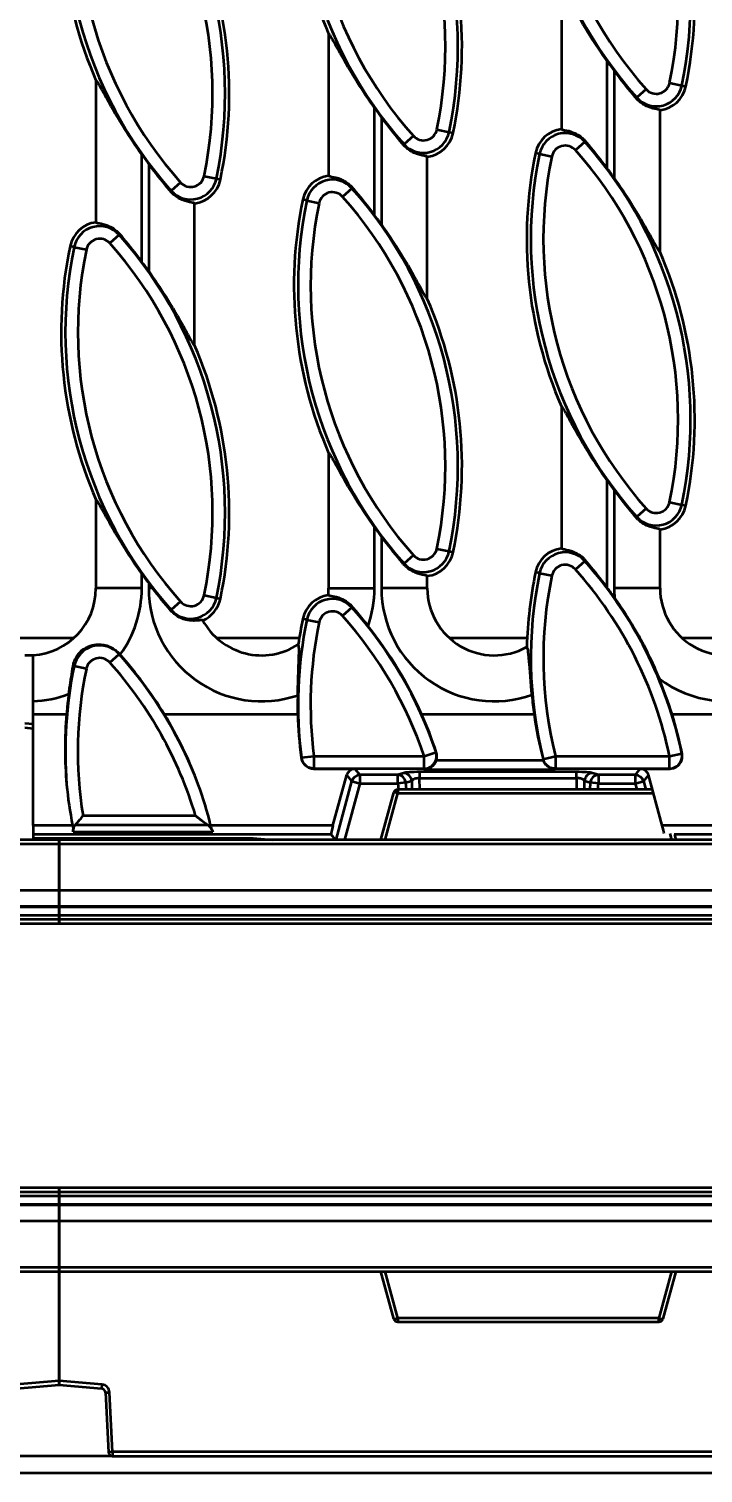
# Model space of a CAD drawing. Header units: millimetres. Extents: x 0 to 2219, y -32 to 1188.
# Drawn here: x 1094.1 to 1174.5, y 318.9 to 491.2 of the extents above; entities that cross this region are included whole.
import ezdxf

# ---------------------------------------------------------------- set-up
doc = ezdxf.new("R2010")
doc.units = ezdxf.units.MM
doc.header["$LTSCALE"] = 2
doc.layers.add('Sichtbar (ISO)', color=7, linetype='Continuous', lineweight=50)
doc.layers.add('Sichtbar schmal (ISO)', color=7, linetype='Continuous', lineweight=50)

msp = doc.modelspace()

# ---------------------------------------------------------------- linework, layer by layer
at = {"layer": 'Sichtbar (ISO)'}
for p, q in [((1157.6276, 496.1591), (1157.6276, 479.2282)), ((1129.8498, 490.6035), (1129.8498, 473.6727)), ((1102.072, 485.0479), (1102.072, 468.1171)), ((1169.4054, 464.5609), (1169.4054, 481.4917)), ((1141.6276, 459.0054), (1141.6276, 475.9362)), ((1113.8498, 453.4498), (1113.8498, 470.3806)), ((1157.6276, 446.1591), (1157.6276, 429.2282)), ((1129.8498, 440.6035), (1129.8498, 424.4711)), ((1102.072, 435.0479), (1102.072, 424.4711)), ((1169.4054, 424.4711), (1169.4054, 431.4917)), ((1141.6276, 424.4711), (1141.6276, 425.9362)), ((1094.572, 416.4711), (1093.572, 416.4711)), ((1094.572, 411.0031), (1094.572, 416.4867)), ((1094.572, 409.4711), (1094.572, 411.0031)), ((1094.572, 408.2617), (1093.572, 408.3492)), ((1094.572, 396.1872), (1094.572, 409.4711)), ((1094.572, 409.4711), (1098.5683, 409.4711)), ((1110.2297, 409.4711), (1126.1584, 409.4711)), ((1140.9436, 409.4711), (1154.371, 409.4711)), ((1170.8334, 409.4711), (1183.2229, 409.4711)), ((1128.0739, 402.9514), (1132.9903, 402.9514)), ((1130.3674, 396.1872), (1132.0243, 402.2178)), ((1167.0499, 402.9514), (1170.5549, 402.9514)), ((1169.6727, 396.1872), (1168.0158, 402.2178)), ((1136.07, 394.4711), (1137.624, 400.1041)), ((1168.393, 400.4711), (1138.106, 400.4711)), ((1097.6788, 394.4711), (1058.9418, 394.4711)), ((1094.572, 396.1872), (1094.572, 395.1162)), ((1094.572, 395.1162), (1094.572, 394.6711)), ((1094.572, 394.6711), (1120.8294, 394.6711)), ((1097.6788, 394.4711), (1097.6788, 394.6711)), ((1097.6788, 394.6711), (1097.6788, 394.4711)), ((1097.6788, 394.4711), (1097.6788, 393.9711)), ((1097.6788, 393.9711), (1097.6788, 394.4711)), ((1136.4158, 394.4711), (1097.6788, 394.4711)), ((1120.8294, 394.6711), (1123.1154, 394.4711)), ((1130.6578, 394.4711), (1130.1629, 395.1162)), ((1170.7812, 394.4705), (1136.5765, 394.4705)), ((1175.8289, 394.4711), (1170.9418, 394.4711)), ((1171.1123, 395.1067), (1171.2877, 394.4711)), ((1097.6788, 388.4711), (1097.6788, 393.9711)), ((1097.6788, 393.9711), (1097.6788, 388.4711)), ((597.6788, 388.4711), (1097.6788, 388.4711)), ((1097.6788, 386.4967), (1097.6788, 388.4711)), ((1097.6788, 388.4711), (1097.6788, 386.4967)), ((1097.6788, 388.4711), (1597.6788, 388.4711)), ((597.6788, 386.4711), (1097.6788, 386.4711)), ((1097.6788, 386.4967), (1097.6788, 386.4711)), ((1097.6788, 386.4711), (1097.6788, 386.4967)), ((1097.6788, 385.4711), (1097.6788, 386.4711)), ((1097.6788, 386.4711), (1597.6788, 386.4711)), ((1097.6788, 386.4711), (1097.6788, 385.4711)), ((597.6788, 384.4711), (1097.6788, 384.4711)), ((1097.6788, 384.9711), (1097.6788, 385.4711)), ((1097.6788, 385.4711), (1097.6788, 384.9711)), ((1097.6788, 384.9711), (1097.6788, 384.4711)), ((1097.6788, 384.4711), (1097.6788, 384.9711)), ((1097.6788, 384.4711), (1597.6788, 384.4711)), ((1097.6788, 352.9723), (597.6788, 352.9723)), ((1097.6788, 352.4723), (1097.6788, 352.9723)), ((1597.6788, 352.9723), (1097.6788, 352.9723)), ((1097.6788, 352.9723), (1097.6788, 352.4723)), ((1097.6788, 352.4723), (1097.6788, 351.9723)), ((1097.6788, 351.9723), (1097.6788, 352.4723)), ((1097.6788, 351.9723), (1097.6788, 350.9723)), ((1097.6788, 350.9723), (1097.6788, 351.9723)), ((1097.6788, 350.9723), (597.6788, 350.9723)), ((1097.6788, 350.9467), (1097.6788, 350.9723)), ((1597.6788, 350.9723), (1097.6788, 350.9723)), ((1097.6788, 350.9723), (1097.6788, 350.9467)), ((1097.6788, 350.9467), (1097.6788, 348.9723)), ((1097.6788, 348.9723), (1097.6788, 350.9467)), ((1097.6788, 348.9723), (597.6788, 348.9723)), ((1597.6788, 348.9723), (1097.6788, 348.9723)), ((1097.6788, 348.9723), (1097.6788, 343.4723)), ((1097.6788, 343.4723), (1097.6788, 348.9723)), ((1058.9418, 342.9723), (1097.6788, 342.9723)), ((1097.6788, 342.9723), (1097.6788, 343.4723)), ((1097.6788, 343.4723), (1097.6788, 342.9723)), ((1097.6788, 342.9723), (1136.4158, 342.9723)), ((1097.6788, 342.9723), (1097.6788, 329.9554)), ((1097.6788, 329.9554), (1097.6788, 342.9723)), ((1137.624, 337.3394), (1136.07, 342.9723)), ((1136.5765, 342.9729), (1170.7812, 342.9729)), ((1171.2877, 342.9723), (1169.7337, 337.3394)), ((1170.9418, 342.9723), (1175.8289, 342.9723)), ((1138.106, 336.9723), (1169.2517, 336.9723)), ((1092.6118, 329.0102), (1097.6788, 329.4535)), ((1097.6788, 329.4535), (1097.6788, 329.9554)), ((1097.6788, 329.9554), (1097.6788, 329.4535)), ((1097.6788, 329.4535), (1102.7458, 329.0102)), ((1103.2016, 328.5383), (1103.5732, 321.4462)), ((1104.0726, 320.9723), (1091.2851, 320.9723)), ((1104.0726, 320.9723), (1192.7259, 320.9723))]:
    msp.add_line(p, q, dxfattribs=at)
for centre, radius, start, end in [((1175.9212, 510.5713), 50.2124, 168.215004, 203.432382), ((1148.1434, 505.0157), 50.2124, 168.215004, 203.432382), ((1123.334, 494.5931), 50.2124, 348.215004, 23.432382), ((1095.5562, 489.0376), 50.2124, 348.215004, 23.432382), ((1067.7784, 483.482), 50.2124, 348.215004, 23.432382), ((1203.699, 516.1269), 49.775, 215.357831, 216.964052), ((1168.9517, 485.0755), 3.6124, 277.214909, 348.215004), ((1175.9212, 510.5713), 49.775, 215.357831, 216.964052), ((1158.0813, 475.6444), 3.6124, 97.214909, 168.215004), ((1141.1739, 479.52), 3.6124, 277.214909, 348.215004), ((1148.1434, 505.0157), 49.775, 215.357831, 216.964052), ((1203.699, 466.1269), 50.2124, 168.215004, 203.432382), ((1123.334, 444.5931), 49.775, 35.357831, 36.964052), ((1113.3961, 473.9644), 3.6124, 277.214909, 348.215004), ((1130.3035, 470.0889), 3.6124, 97.214909, 168.215004), ((1175.9212, 460.5713), 50.2124, 168.215004, 203.432382), ((1095.5562, 439.0376), 49.775, 35.357831, 36.964052), ((1102.5257, 464.5333), 3.6124, 97.214909, 168.215004), ((1148.1434, 455.0157), 50.2124, 168.215004, 203.432382), ((1067.7784, 433.482), 49.775, 35.357831, 36.964052), ((1123.334, 444.5931), 50.2124, 348.215004, 23.432382), ((1095.5562, 439.0376), 50.2124, 348.215004, 23.432382), ((1067.7784, 433.482), 50.2124, 348.215004, 23.432382), ((1203.699, 466.1269), 49.775, 215.357831, 216.964052), ((1168.9517, 435.0755), 3.6124, 277.214909, 348.215004), ((1175.9212, 460.5713), 49.775, 215.357831, 216.964052), ((1158.0813, 425.6444), 3.6124, 97.214909, 168.215004), ((1141.1739, 429.52), 3.6124, 277.214909, 348.215004), ((1148.1434, 455.0157), 49.775, 215.357831, 216.964052), ((1203.699, 416.1269), 50.2124, 168.215004, 178.463386), ((1094.072, 424.4711), 8, 273.583322, 0), ((1121.8498, 424.4711), 8, 354.233737, 0), ((1149.6276, 424.4711), 8, 180, 298.988229), ((1123.334, 394.5931), 49.775, 35.261188, 36.964052), ((1177.4054, 424.4711), 8, 180, 300.236291), ((1113.3961, 423.9644), 3.6124, 293.274739, 348.215004), ((1130.3035, 420.0889), 3.6124, 97.862549, 168.215004), ((1121.8498, 424.4711), 8, 208.563902, 303.182868), ((1175.9212, 410.5713), 50.2124, 168.215004, 171.750855), ((1095.5562, 389.0376), 49.775, 24.237398, 38.421227), ((1067.7784, 383.482), 49.775, 31.475352, 41.637732), ((1123.334, 394.5931), 49.775, 17.391839, 22.585849), ((1148.1434, 405.0157), 49.775, 172.089286, 174.864591), ((1175.9212, 410.5713), 49.775, 178.699072, 181.266545), ((1203.699, 416.1269), 49.775, 185.029542, 187.684437), ((1138.106, 399.9711), 0.5, 90, 164.577232), ((1138.106, 337.4723), 0.5, 195.422768, 270), ((1169.2517, 337.4723), 0.5, 270, 344.577232), ((1102.7023, 328.5121), 0.5, 3, 85), ((1104.0726, 321.4723), 0.5, 183, 270)]:
    msp.add_arc(centre, radius, start, end, dxfattribs=at)
for centre, major_axis, ratio, start_param, end_param in [((1104.8053, 416.5046), (-3.811, 4.2834), 0.02819887, 4.69869177, 4.72100627), ((1148.1434, 405.3425), (0, -49.7479), 0.99997843, 4.62930239, 4.79839893), ((1067.7784, 383.8078), (0, 49.6064), 0.99997843, 5.06778499, 5.25612656), ((1175.9212, 410.8983), (0, -49.7844), 0.99997843, 4.74105993, 4.8463881), ((1095.5562, 389.3636), (0, 49.6429), 0.99997843, 5.03090334, 5.12941456), ((1203.699, 416.4541), (0, -49.8208), 0.99997843, 4.85301352, 4.9634654), ((1123.334, 394.9194), (0, 49.6794), 0.99997843, 4.91135231, 5.00966029), ((1132.9911, 401.9541), (0.9989, -0.0823), 0.99497965, 1.653378, 2.95654163), ((1167.049, 401.9541), (-0.9989, -0.0823), 0.99497965, 3.32664367, 4.62980731), ((1123.7274, 403.495), (-2.2931, 32.4495), 0.77651299, 1.59069884, 1.74278337), ((1090.6006, 394.1472), (-14.1582, 29.2163), 0.7554782, 4.42705617, 4.58579077), ((1130.4377, 396.1124), (-0.2699, -0.9997), 0.08446394, 4.66026408, 6.21872141), ((1169.6024, 396.1124), (-0.2699, 0.9997), 0.08446394, 3.59573279, 4.76451388)]:
    msp.add_ellipse(centre, major_axis=major_axis, ratio=ratio, start_param=start_param, end_param=end_param, dxfattribs=at)
for points, knots in [([(1163.1048, 487.323), (1162.4219, 488.287), (1161.7253, 489.3243), (1160.3018, 491.5832), (1159.5935, 492.8041), (1158.6325, 494.5218), (1158.2261, 495.2718), (1157.8821, 495.8475), (1157.8049, 495.9699), (1157.6898, 496.1241), (1157.6497, 496.1608), (1157.6276, 496.1591)], [-1.17413138, -1.17413138, -1.17413138, -1.17413138, -0.82821986, -0.82821986, -0.41657877, -0.41657877, -0.15549961, -0.15549961, -0.07774981, -0.07774981, -0.0059838, -0.0059838, -0.0059838, -0.0059838]), ([(1135.327, 481.7675), (1134.6441, 482.7314), (1133.9475, 483.7688), (1132.524, 486.0276), (1131.8157, 487.2485), (1130.8547, 488.9663), (1130.4483, 489.7162), (1130.1043, 490.292), (1130.0271, 490.4144), (1129.912, 490.5686), (1129.872, 490.6053), (1129.8498, 490.6035)], [-1.17413138, -1.17413138, -1.17413138, -1.17413138, -0.82821986, -0.82821986, -0.41657877, -0.41657877, -0.15549961, -0.15549961, -0.07774981, -0.07774981, -0.0059838, -0.0059838, -0.0059838, -0.0059838]), ([(1166.5412, 482.9214), (1166.4967, 482.9743), (1166.4522, 483.0275), (1165.7007, 483.9255), (1164.9656, 484.8386), (1164.1823, 485.8603), (1164.0556, 486.0273), (1163.9281, 486.1965)], [0.709582647, 0.709582647, 0.709582647, 0.709582647, 0.73010989, 0.73010989, 1.054656499, 1.054656499, 1.116700016, 1.116700016, 1.116700016, 1.116700016]), ([(1107.5493, 476.2119), (1106.8663, 477.1759), (1106.1697, 478.2132), (1104.7462, 480.472), (1104.0379, 481.693), (1103.0769, 483.4107), (1102.6705, 484.1607), (1102.3265, 484.7364), (1102.2493, 484.8588), (1102.1342, 485.013), (1102.0942, 485.0497), (1102.072, 485.0479)], [-1.17413138, -1.17413138, -1.17413138, -1.17413138, -0.82821986, -0.82821986, -0.41657877, -0.41657877, -0.15549961, -0.15549961, -0.07774981, -0.07774981, -0.0059838, -0.0059838, -0.0059838, -0.0059838]), ([(1169.4054, 481.4917), (1169.355, 481.5304), (1169.2261, 481.5618), (1168.7504, 481.6544), (1168.3528, 481.7301), (1167.745, 481.989), (1167.5538, 482.0846), (1167.1701, 482.3279), (1166.9781, 482.4764), (1166.7189, 482.7223), (1166.6284, 482.8185), (1166.5412, 482.9214)], [0.043364886, 0.043364886, 0.043364886, 0.043364886, 0.19996601, 0.19996601, 0.399932019, 0.399932019, 0.475600656, 0.475600656, 0.551269293, 0.551269293, 0.592993875, 0.592993875, 0.592993875, 0.592993875]), ([(1138.7634, 477.3659), (1138.719, 477.4188), (1138.6744, 477.4719), (1137.923, 478.3699), (1137.1879, 479.283), (1136.4045, 480.3048), (1136.2778, 480.4717), (1136.1504, 480.6409)], [0.709582647, 0.709582647, 0.709582647, 0.709582647, 0.73010989, 0.73010989, 1.054656499, 1.054656499, 1.116700016, 1.116700016, 1.116700016, 1.116700016]), ([(1157.6276, 479.2282), (1157.678, 479.1896), (1157.8069, 479.1581), (1158.2825, 479.0655), (1158.6802, 478.9899), (1159.2879, 478.7309), (1159.4791, 478.6354), (1159.8629, 478.3921), (1160.0548, 478.2436), (1160.314, 477.9977), (1160.4045, 477.9015), (1160.4918, 477.7985)], [0.043364886, 0.043364886, 0.043364886, 0.043364886, 0.19996601, 0.19996601, 0.399932019, 0.399932019, 0.475600656, 0.475600656, 0.551269293, 0.551269293, 0.592993875, 0.592993875, 0.592993875, 0.592993875]), ([(1141.6276, 475.9362), (1141.5772, 475.9748), (1141.4483, 476.0063), (1140.9726, 476.0989), (1140.575, 476.1745), (1139.9672, 476.4335), (1139.776, 476.529), (1139.3923, 476.7723), (1139.2004, 476.9208), (1138.9411, 477.1668), (1138.8506, 477.2629), (1138.7634, 477.3659)], [0.043364886, 0.043364886, 0.043364886, 0.043364886, 0.19996601, 0.19996601, 0.399932019, 0.399932019, 0.475600656, 0.475600656, 0.551269293, 0.551269293, 0.592993875, 0.592993875, 0.592993875, 0.592993875]), ([(1160.4918, 477.7985), (1160.5362, 477.7456), (1160.5808, 477.6925), (1161.3322, 476.7945), (1162.0673, 475.8814), (1162.8506, 474.8596), (1162.9774, 474.6927), (1163.1048, 474.5235)], [0.709582647, 0.709582647, 0.709582647, 0.709582647, 0.73010989, 0.73010989, 1.054656499, 1.054656499, 1.116700016, 1.116700016, 1.116700016, 1.116700016]), ([(1110.9856, 471.8103), (1110.9412, 471.8632), (1110.8966, 471.9164), (1110.1452, 472.8144), (1109.4101, 473.7275), (1108.6267, 474.7492), (1108.5, 474.9161), (1108.3726, 475.0854)], [0.709582647, 0.709582647, 0.709582647, 0.709582647, 0.73010989, 0.73010989, 1.054656499, 1.054656499, 1.116700016, 1.116700016, 1.116700016, 1.116700016]), ([(1129.8498, 473.6727), (1129.9002, 473.634), (1130.0291, 473.6026), (1130.5048, 473.51), (1130.9024, 473.4343), (1131.5102, 473.1754), (1131.7013, 473.0798), (1132.0851, 472.8365), (1132.277, 472.688), (1132.5362, 472.4421), (1132.6268, 472.3459), (1132.714, 472.243)], [0.043364886, 0.043364886, 0.043364886, 0.043364886, 0.19996601, 0.19996601, 0.399932019, 0.399932019, 0.475600656, 0.475600656, 0.551269293, 0.551269293, 0.592993875, 0.592993875, 0.592993875, 0.592993875]), ([(1132.714, 472.243), (1132.7584, 472.1901), (1132.803, 472.1369), (1133.5544, 471.2389), (1134.2895, 470.3258), (1135.0729, 469.3041), (1135.1996, 469.1371), (1135.327, 468.9679)], [0.709582647, 0.709582647, 0.709582647, 0.709582647, 0.73010989, 0.73010989, 1.054656499, 1.054656499, 1.116700016, 1.116700016, 1.116700016, 1.116700016]), ([(1163.9281, 473.3969), (1164.611, 472.433), (1165.3077, 471.3957), (1166.7312, 469.1368), (1167.4395, 467.9159), (1168.4005, 466.1981), (1168.8069, 465.4482), (1169.1509, 464.8724), (1169.2281, 464.75), (1169.3432, 464.5958), (1169.3832, 464.5591), (1169.4054, 464.5609)], [-1.17413138, -1.17413138, -1.17413138, -1.17413138, -0.82821986, -0.82821986, -0.41657877, -0.41657877, -0.15549961, -0.15549961, -0.07774981, -0.07774981, -0.0059838, -0.0059838, -0.0059838, -0.0059838]), ([(1113.8498, 470.3806), (1113.7994, 470.4193), (1113.6705, 470.4507), (1113.1949, 470.5433), (1112.7972, 470.619), (1112.1894, 470.8779), (1111.9983, 470.9735), (1111.6145, 471.2168), (1111.4226, 471.3653), (1111.1634, 471.6112), (1111.0729, 471.7074), (1110.9856, 471.8103)], [0.043364886, 0.043364886, 0.043364886, 0.043364886, 0.19996601, 0.19996601, 0.399932019, 0.399932019, 0.475600656, 0.475600656, 0.551269293, 0.551269293, 0.592993875, 0.592993875, 0.592993875, 0.592993875]), ([(1102.072, 468.1171), (1102.1224, 468.0785), (1102.2513, 468.047), (1102.727, 467.9544), (1103.1246, 467.8788), (1103.7324, 467.6198), (1103.9236, 467.5243), (1104.3073, 467.281), (1104.4993, 467.1325), (1104.7585, 466.8865), (1104.849, 466.7904), (1104.9362, 466.6874)], [0.043364886, 0.043364886, 0.043364886, 0.043364886, 0.19996601, 0.19996601, 0.399932019, 0.399932019, 0.475600656, 0.475600656, 0.551269293, 0.551269293, 0.592993875, 0.592993875, 0.592993875, 0.592993875]), ([(1136.1504, 467.8414), (1136.8333, 466.8774), (1137.5299, 465.8401), (1138.9534, 463.5812), (1139.6617, 462.3603), (1140.6227, 460.6426), (1141.0291, 459.8926), (1141.3731, 459.3169), (1141.4503, 459.1945), (1141.5654, 459.0403), (1141.6054, 459.0036), (1141.6276, 459.0054)], [-1.17413138, -1.17413138, -1.17413138, -1.17413138, -0.82821986, -0.82821986, -0.41657877, -0.41657877, -0.15549961, -0.15549961, -0.07774981, -0.07774981, -0.0059838, -0.0059838, -0.0059838, -0.0059838]), ([(1104.9362, 466.6874), (1104.9807, 466.6345), (1105.0252, 466.5814), (1105.7766, 465.6834), (1106.5117, 464.7703), (1107.2951, 463.7485), (1107.4218, 463.5816), (1107.5493, 463.4124)], [0.709582647, 0.709582647, 0.709582647, 0.709582647, 0.73010989, 0.73010989, 1.054656499, 1.054656499, 1.116700016, 1.116700016, 1.116700016, 1.116700016]), ([(1108.3726, 462.2858), (1109.0555, 461.3219), (1109.7521, 460.2845), (1111.1756, 458.0257), (1111.8839, 456.8048), (1112.8449, 455.087), (1113.2513, 454.337), (1113.5953, 453.7613), (1113.6725, 453.6389), (1113.7876, 453.4847), (1113.8277, 453.448), (1113.8498, 453.4498)], [-1.17413138, -1.17413138, -1.17413138, -1.17413138, -0.82821986, -0.82821986, -0.41657877, -0.41657877, -0.15549961, -0.15549961, -0.07774981, -0.07774981, -0.0059838, -0.0059838, -0.0059838, -0.0059838]), ([(1163.1048, 437.323), (1162.4219, 438.287), (1161.7253, 439.3243), (1160.3018, 441.5832), (1159.5935, 442.8041), (1158.6325, 444.5218), (1158.2261, 445.2718), (1157.8821, 445.8475), (1157.8049, 445.9699), (1157.6898, 446.1241), (1157.6497, 446.1608), (1157.6276, 446.1591)], [-1.17413138, -1.17413138, -1.17413138, -1.17413138, -0.82821986, -0.82821986, -0.41657877, -0.41657877, -0.15549961, -0.15549961, -0.07774981, -0.07774981, -0.0059838, -0.0059838, -0.0059838, -0.0059838]), ([(1135.327, 431.7675), (1134.6441, 432.7314), (1133.9475, 433.7688), (1132.524, 436.0276), (1131.8157, 437.2485), (1130.8547, 438.9663), (1130.4483, 439.7162), (1130.1043, 440.292), (1130.0271, 440.4144), (1129.912, 440.5686), (1129.872, 440.6053), (1129.8498, 440.6035)], [-1.17413138, -1.17413138, -1.17413138, -1.17413138, -0.82821986, -0.82821986, -0.41657877, -0.41657877, -0.15549961, -0.15549961, -0.07774981, -0.07774981, -0.0059838, -0.0059838, -0.0059838, -0.0059838]), ([(1166.5412, 432.9214), (1166.4967, 432.9743), (1166.4522, 433.0275), (1165.7007, 433.9255), (1164.9656, 434.8386), (1164.1823, 435.8603), (1164.0556, 436.0273), (1163.9281, 436.1965)], [0.709582647, 0.709582647, 0.709582647, 0.709582647, 0.73010989, 0.73010989, 1.054656499, 1.054656499, 1.116700016, 1.116700016, 1.116700016, 1.116700016]), ([(1107.5493, 426.2119), (1106.8663, 427.1759), (1106.1697, 428.2132), (1104.7462, 430.472), (1104.0379, 431.693), (1103.0769, 433.4107), (1102.6705, 434.1607), (1102.3265, 434.7364), (1102.2493, 434.8588), (1102.1342, 435.013), (1102.0942, 435.0497), (1102.072, 435.0479)], [-1.17413138, -1.17413138, -1.17413138, -1.17413138, -0.82821986, -0.82821986, -0.41657877, -0.41657877, -0.15549961, -0.15549961, -0.07774981, -0.07774981, -0.0059838, -0.0059838, -0.0059838, -0.0059838]), ([(1169.4054, 431.4917), (1169.355, 431.5304), (1169.2261, 431.5618), (1168.7504, 431.6544), (1168.3528, 431.7301), (1167.745, 431.989), (1167.5538, 432.0846), (1167.1701, 432.3279), (1166.9781, 432.4764), (1166.7189, 432.7223), (1166.6284, 432.8185), (1166.5412, 432.9214)], [0.043364886, 0.043364886, 0.043364886, 0.043364886, 0.19996601, 0.19996601, 0.399932019, 0.399932019, 0.475600656, 0.475600656, 0.551269293, 0.551269293, 0.592993875, 0.592993875, 0.592993875, 0.592993875]), ([(1138.7634, 427.3659), (1138.719, 427.4188), (1138.6744, 427.4719), (1137.923, 428.3699), (1137.1879, 429.283), (1136.4045, 430.3048), (1136.2778, 430.4717), (1136.1504, 430.6409)], [0.709582647, 0.709582647, 0.709582647, 0.709582647, 0.73010989, 0.73010989, 1.054656499, 1.054656499, 1.116700016, 1.116700016, 1.116700016, 1.116700016]), ([(1157.6276, 429.2282), (1157.678, 429.1896), (1157.8069, 429.1581), (1158.2825, 429.0655), (1158.6802, 428.9899), (1159.2879, 428.7309), (1159.4791, 428.6354), (1159.8629, 428.3921), (1160.0548, 428.2436), (1160.314, 427.9977), (1160.4045, 427.9015), (1160.4918, 427.7985)], [0.043364886, 0.043364886, 0.043364886, 0.043364886, 0.19996601, 0.19996601, 0.399932019, 0.399932019, 0.475600656, 0.475600656, 0.551269293, 0.551269293, 0.592993875, 0.592993875, 0.592993875, 0.592993875]), ([(1141.6276, 425.9362), (1141.5772, 425.9748), (1141.4483, 426.0063), (1140.9726, 426.0989), (1140.575, 426.1745), (1139.9672, 426.4335), (1139.776, 426.529), (1139.3923, 426.7723), (1139.2004, 426.9208), (1138.9411, 427.1668), (1138.8506, 427.2629), (1138.7634, 427.3659)], [0.043364886, 0.043364886, 0.043364886, 0.043364886, 0.19996601, 0.19996601, 0.399932019, 0.399932019, 0.475600656, 0.475600656, 0.551269293, 0.551269293, 0.592993875, 0.592993875, 0.592993875, 0.592993875]), ([(1160.4918, 427.7985), (1160.5362, 427.7456), (1160.5808, 427.6925), (1161.3322, 426.7945), (1162.0673, 425.8814), (1162.8506, 424.8596), (1162.9774, 424.6927), (1163.1048, 424.5235)], [0.709582647, 0.709582647, 0.709582647, 0.709582647, 0.73010989, 0.73010989, 1.054656499, 1.054656499, 1.116700016, 1.116700016, 1.116700016, 1.116700016]), ([(1108.8402, 424.4711), (1108.8108, 424.5093), (1108.7816, 424.5473), (1108.6267, 424.7492), (1108.5, 424.9161), (1108.3726, 425.0854)], [1.0402994883, 1.0402994883, 1.0402994883, 1.0402994883, 1.0546564987, 1.0546564987, 1.1167000163, 1.1167000163, 1.1167000163, 1.1167000163]), ([(1129.8093, 423.6673), (1129.8714, 423.6107), (1130.0797, 423.5827), (1130.6094, 423.4805), (1130.9261, 423.4087), (1131.5586, 423.1524), (1131.8606, 422.9925), (1132.3519, 422.6139), (1132.538, 422.4382), (1132.7067, 422.2364)], [-3.07038747, -3.07038747, -3.07038747, -3.07038747, -2.901341479, -2.901341479, -2.748096948, -2.748096948, -2.622729619, -2.622729619, -2.539880525, -2.539880525, -2.539880525, -2.539880525]), ([(1132.7067, 422.2364), (1132.8895, 422.0174), (1133.0752, 421.7939), (1133.6892, 421.0483), (1134.1234, 420.5109), (1134.553, 419.9696)], [-1.216094438, -1.216094438, -1.216094438, -1.216094438, -1.125902361, -1.125902361, -0.919967957, -0.919967957, -0.919967957, -0.919967957]), ([(1163.9767, 423.3284), (1164.033, 423.2486), (1164.0886, 423.1697), (1164.6714, 422.3372), (1165.1841, 421.5689), (1166.0152, 420.2382), (1166.3309, 419.7106), (1166.9256, 418.6654), (1167.1897, 418.1802), (1167.7753, 417.0528), (1168.0801, 416.4305), (1168.6896, 415.12), (1168.9965, 414.4189), (1169.2914, 413.71)], [-2.2258906, -2.2258906, -2.2258906, -2.2258906, -2.19404096, -2.19404096, -1.8864786, -1.8864786, -1.68585428, -1.68585428, -1.50724964, -1.50724964, -1.29030804, -1.29030804, -1.04840355, -1.04840355, -1.04840355, -1.04840355]), ([(1114.8235, 420.646), (1114.7511, 420.6687), (1114.5985, 420.6549), (1114.1558, 420.6146), (1113.8567, 420.5895), (1113.2083, 420.6307), (1112.8784, 420.6825), (1112.2141, 420.904), (1111.8982, 421.0571), (1111.3804, 421.4254), (1111.1765, 421.6095), (1110.9957, 421.8193)], [-2.90382517, -2.90382517, -2.90382517, -2.90382517, -2.752381467, -2.752381467, -2.589275476, -2.589275476, -2.452749211, -2.452749211, -2.330195852, -2.330195852, -2.239932197, -2.239932197, -2.239932197, -2.239932197]), ([(1099.3518, 415.1955), (1099.4176, 415.5894), (1099.5527, 415.9564), (1099.8378, 416.443), (1099.9496, 416.5996), (1100.1672, 416.8474), (1100.2618, 416.9417), (1100.4632, 417.1165), (1100.5672, 417.1951), (1100.8273, 417.3664), (1100.9841, 417.4498), (1101.4432, 417.6468), (1101.7642, 417.7279), (1102.4899, 417.795), (1102.9236, 417.7622), (1103.7151, 417.5203), (1104.0503, 417.3564), (1104.5534, 416.9914), (1104.7327, 416.8294), (1104.8932, 416.649)], [-1.360237042, -1.360237042, -1.360237042, -1.360237042, -1.215763575, -1.215763575, -1.143593234, -1.143593234, -1.094718785, -1.094718785, -1.047138776, -1.047138776, -0.980926743, -0.980926743, -0.857172388, -0.857172388, -0.709442108, -0.709442108, -0.593761463, -0.593761463, -0.520618514, -0.520618514, -0.520618514, -0.520618514]), ([(1126.1591, 411.7014), (1126.1673, 412.0576), (1126.1764, 412.4139), (1126.2116, 413.6173), (1126.2427, 414.436), (1126.2931, 415.7807), (1126.3134, 416.3384), (1126.3221, 417.1301), (1126.316, 417.4082), (1126.2778, 417.691), (1126.2564, 417.7557), (1126.2283, 417.7757)], [-2.722822417, -2.722822417, -2.722822417, -2.722822417, -2.614029808, -2.614029808, -2.351259793, -2.351259793, -2.127811428, -2.127811428, -1.951431562, -1.951431562, -1.840039409, -1.840039409, -1.840039409, -1.840039409]), ([(1154.1157, 411.7631), (1154.098, 411.9639), (1154.0806, 412.165), (1153.9975, 413.1441), (1153.9386, 413.9022), (1153.8348, 415.2305), (1153.7894, 415.8068), (1153.7011, 416.6861), (1153.6587, 417.0106), (1153.5773, 417.3635), (1153.542, 417.4486), (1153.5046, 417.4733)], [-2.655256493, -2.655256493, -2.655256493, -2.655256493, -2.594613003, -2.594613003, -2.359292572, -2.359292572, -2.140854077, -2.140854077, -1.949475423, -1.949475423, -1.816570409, -1.816570409, -1.816570409, -1.816570409]), ([(1098.8421, 411.8663), (1098.8728, 412.0869), (1098.9041, 412.3081), (1099.0691, 413.4498), (1099.2116, 414.3537), (1099.3518, 415.1955)], [-3.03452597, -3.03452597, -3.03452597, -3.03452597, -2.969324785, -2.969324785, -2.697749791, -2.697749791, -2.697749791, -2.697749791]), ([(1142.6842, 403.9363), (1142.7402, 404.0917), (1142.7704, 404.2563), (1142.7768, 404.5868), (1142.7529, 404.7524), (1142.7011, 404.9096)], [0.0000893907, 0.0000893907, 0.0000893907, 0.0000893907, 0.0497554862, 0.0497554862, 0.0995095135, 0.0995095135, 0.0995095135, 0.0995095135]), ([(1126.5842, 404.2471), (1126.6063, 404.0835), (1126.6564, 403.9236), (1126.8037, 403.6309), (1126.914, 403.4684), (1127.2239, 403.2014), (1127.3859, 403.1071), (1127.7237, 402.9836), (1127.8985, 402.9514), (1128.0739, 402.9514)], [0, 0, 0, 0, 0.049672451, 0.049672451, 0.098524278, 0.098524278, 0.138531384, 0.138531384, 0.176579626, 0.176579626, 0.176579626, 0.176579626]), ([(1142.6842, 403.9363), (1142.6625, 403.876), (1142.6375, 403.8168), (1142.5709, 403.6801), (1142.5267, 403.605), (1142.3818, 403.3947), (1142.2645, 403.268), (1142.012, 403.0711), (1141.8855, 403.0006), (1141.6372, 402.9045), (1141.5138, 402.8759), (1141.39, 402.8655), (1141.3884, 402.8654), (1141.3867, 402.8653)], [-0.212450449, -0.212450449, -0.212450449, -0.212450449, -0.190953749, -0.190953749, -0.161380971, -0.161380971, -0.102008143, -0.102008143, -0.049541793, -0.049541793, 0, 0, 0.000670427, 0.000670427, 0.000670427, 0.000670427]), ([(1155.4413, 404.0762), (1155.4474, 404.0526), (1155.454, 404.0291), (1155.4685, 403.9824), (1155.4763, 403.9593), (1155.4847, 403.9363)], [0.0000000002, 0.0000000002, 0.0000000002, 0.0000000002, 0.0073447645, 0.0073447645, 0.0146939443, 0.0146939443, 0.0146939443, 0.0146939443]), ([(1156.8296, 402.8653), (1156.8282, 402.8654), (1156.8267, 402.8655), (1156.6984, 402.8758), (1156.5699, 402.9048), (1156.3131, 403.0009), (1156.183, 403.0703), (1155.9299, 403.2567), (1155.8073, 403.378), (1155.6529, 403.5936), (1155.6074, 403.6681), (1155.5362, 403.8081), (1155.5085, 403.8715), (1155.4847, 403.9363)], [-0.207025558, -0.207025558, -0.207025558, -0.207025558, -0.20644181, -0.20644181, -0.156010737, -0.156010737, -0.103531484, -0.103531484, -0.04737492, -0.04737492, -0.020768678, -0.020768678, -0.000017823, -0.000017823, -0.000017823, -0.000017823]), ([(1170.5549, 402.9514), (1170.6818, 402.9514), (1170.8086, 402.9676), (1171.0598, 403.032), (1171.1841, 403.0817), (1171.4587, 403.2367), (1171.6013, 403.3558), (1171.8456, 403.6496), (1171.9367, 403.8215), (1172.0308, 404.1288), (1172.0527, 404.2537), (1172.0647, 404.4996), (1172.0561, 404.6206), (1172.0322, 404.7387)], [0, 0, 0, 0, 0.038069106, 0.038069106, 0.077821847, 0.077821847, 0.132429742, 0.132429742, 0.192264435, 0.192264435, 0.230733385, 0.230733385, 0.267585228, 0.267585228, 0.267585228, 0.267585228]), ([(1099.3701, 395.4052), (1099.3647, 395.5552), (1099.3801, 395.7117), (1099.4614, 395.9824), (1099.5395, 396.1338), (1099.6415, 396.2588)], [0.028092156, 0.028092156, 0.028092156, 0.028092156, 0.086940695, 0.086940695, 0.145514477, 0.145514477, 0.145514477, 0.145514477]), ([(1099.6415, 396.2588), (1099.7017, 396.3309), (1099.7668, 396.4087), (1099.9394, 396.6145), (1100.0515, 396.7476), (1100.2855, 397.0246), (1100.4085, 397.1696), (1100.5329, 397.3158), (1100.5345, 397.3176), (1100.536, 397.3195)], [0.399657718, 0.399657718, 0.399657718, 0.399657718, 0.435350029, 0.435350029, 0.490202578, 0.490202578, 0.547078004, 0.547078004, 0.547797067, 0.547797067, 0.547797067, 0.547797067]), ([(1113.9761, 397.3195), (1113.9785, 397.3176), (1113.981, 397.3158), (1114.2261, 397.1333), (1114.4714, 396.9492), (1114.9196, 396.6103), (1115.1311, 396.4492), (1115.3407, 396.2887), (1115.3603, 396.2737), (1115.3797, 396.2588)], [-0.000916489, -0.000916489, -0.000916489, -0.000916489, 0, 0, 0.090785002, 0.090785002, 0.173500689, 0.173500689, 0.182100723, 0.182100723, 0.182100723, 0.182100723]), ([(1115.3797, 396.2588), (1115.5444, 396.1303), (1115.6999, 395.9703), (1115.8982, 395.6985), (1115.9789, 395.5507), (1116.0385, 395.4052)], [0.94311037, 0.94311037, 0.94311037, 0.94311037, 1.013503447, 1.013503447, 1.072866948, 1.072866948, 1.072866948, 1.072866948]), ([(1099.2941, 396.1872), (1099.295, 396.183), (1099.2958, 396.1788), (1099.2991, 396.1626), (1099.3015, 396.1506), (1099.3048, 396.1332), (1099.3058, 396.1278), (1099.3076, 396.1184), (1099.3083, 396.1144), (1099.3097, 396.1067), (1099.3104, 396.103), (1099.3119, 396.0943), (1099.3128, 396.0892), (1099.3159, 396.0715), (1099.318, 396.0589), (1099.3397, 395.9233), (1099.3509, 395.8026), (1099.3614, 395.621), (1099.3637, 395.5559), (1099.3673, 395.4641), (1099.3686, 395.4338), (1099.3701, 395.4052)], [-0.3714370859, -0.3714370859, -0.3714370859, -0.3714370859, -0.3701333113, -0.3701333113, -0.3664228187, -0.3664228187, -0.3647684791, -0.3647684791, -0.3635407701, -0.3635407701, -0.3624006068, -0.3624006068, -0.3608444359, -0.3608444359, -0.3569723632, -0.3569723632, -0.3191901437, -0.3191901437, -0.2960748, -0.2960748, -0.2837593682, -0.2837593682, -0.2837593682, -0.2837593682]), ([(1116.0385, 395.4052), (1116.0335, 395.4179), (1116.0284, 395.4309), (1115.9916, 395.5227), (1115.9544, 395.6115), (1115.8765, 395.8136), (1115.8359, 395.9292), (1115.7984, 396.0608), (1115.7949, 396.0732), (1115.7901, 396.091), (1115.7886, 396.0965), (1115.7861, 396.1061), (1115.785, 396.1101), (1115.7829, 396.118), (1115.7819, 396.1217), (1115.7796, 396.1306), (1115.7783, 396.1358), (1115.7738, 396.1536), (1115.7707, 396.1663), (1115.767, 396.1817), (1115.7663, 396.1845), (1115.7657, 396.1872)], [-0.4445563599, -0.4445563599, -0.4445563599, -0.4445563599, -0.4389069357, -0.4389069357, -0.405386823, -0.405386823, -0.3677663633, -0.3677663633, -0.3638840033, -0.3638840033, -0.36216449, -0.36216449, -0.3608929967, -0.3608929967, -0.3597154709, -0.3597154709, -0.3581133983, -0.3581133983, -0.3541529225, -0.3541529225, -0.3532968119, -0.3532968119, -0.3532968119, -0.3532968119])]:
    msp.add_open_spline(points, degree=3, knots=knots, dxfattribs=at)
for points in [[(1110.9957, 421.8193), (1110.2813, 422.6488), (1109.5623, 423.5332), (1108.8402, 424.4711)], [(1136.5765, 394.4705), (1136.5238, 394.4705), (1136.4687, 394.4713), (1136.4158, 394.4711)], [(1170.9418, 394.4711), (1170.889, 394.4711), (1170.8339, 394.4705), (1170.7812, 394.4705)], [(1136.4158, 342.9723), (1136.4686, 342.9723), (1136.5238, 342.9729), (1136.5765, 342.9729)], [(1170.7812, 342.9729), (1170.8339, 342.9729), (1170.8889, 342.9722), (1170.9418, 342.9723)]]:
    msp.add_open_spline(points, degree=3, dxfattribs=at)
at = {"layer": 'Sichtbar schmal (ISO)'}
for p, q in [((1163.1048, 474.5235), (1163.1048, 487.323)), ((1163.9281, 486.1965), (1163.9281, 473.3969)), ((1170.5429, 484.7435), (1172.0057, 484.4384)), ((1172.0057, 484.4384), (1172.4879, 484.3377)), ((1166.6254, 482.9967), (1166.5412, 482.9214)), ((1167.7396, 483.9924), (1166.6254, 482.9967)), ((1135.327, 468.9679), (1135.327, 481.7675)), ((1136.1504, 480.6409), (1136.1504, 467.8414)), ((1142.7651, 479.188), (1144.2279, 478.8828)), ((1144.2279, 478.8828), (1144.7102, 478.7822)), ((1138.8476, 477.4411), (1138.7634, 477.3659)), ((1139.9618, 478.4368), (1138.8476, 477.4411)), ((1160.4076, 477.7233), (1159.2933, 476.7276)), ((1160.4076, 477.7233), (1160.4918, 477.7985)), ((1107.5493, 463.4124), (1107.5493, 476.2119)), ((1155.0272, 476.2816), (1154.545, 476.3822)), ((1155.0272, 476.2816), (1156.49, 475.9764)), ((1108.3726, 475.0854), (1108.3726, 462.2858)), ((1112.1841, 472.8813), (1111.0698, 471.8856)), ((1114.9874, 473.6324), (1116.4502, 473.3272)), ((1116.4502, 473.3272), (1116.9324, 473.2266)), ((1132.6298, 472.1677), (1131.5156, 471.172)), ((1132.6298, 472.1677), (1132.714, 472.243)), ((1111.0698, 471.8856), (1110.9856, 471.8103)), ((1127.2495, 470.7261), (1126.7672, 470.8267)), ((1127.2495, 470.7261), (1128.7123, 470.4209)), ((1099.4717, 465.1705), (1098.9894, 465.2711)), ((1099.4717, 465.1705), (1100.9345, 464.8653)), ((1104.852, 466.6121), (1103.7378, 465.6164)), ((1104.852, 466.6121), (1104.9362, 466.6874)), ((1163.1048, 424.5235), (1163.1048, 437.323)), ((1163.9281, 436.1965), (1163.9281, 424.4711)), ((1170.5429, 434.7435), (1172.0057, 434.4384)), ((1172.0057, 434.4384), (1172.4879, 434.3377)), ((1166.6254, 432.9967), (1166.5412, 432.9214)), ((1167.7396, 433.9924), (1166.6254, 432.9967)), ((1135.327, 424.4711), (1135.327, 431.7675)), ((1136.1504, 430.6409), (1136.1504, 424.4711)), ((1142.7651, 429.188), (1144.2279, 428.8828)), ((1138.8476, 427.4411), (1138.7634, 427.3659)), ((1139.9618, 428.4368), (1138.8476, 427.4411)), ((1144.2279, 428.8828), (1144.7102, 428.7822)), ((1160.4076, 427.7233), (1159.2933, 426.7276)), ((1160.4076, 427.7233), (1160.4918, 427.7985)), ((1107.5493, 424.4711), (1107.5493, 426.2119)), ((1155.0272, 426.2816), (1154.545, 426.3822)), ((1155.0272, 426.2816), (1156.49, 425.9764)), ((1107.5493, 424.4711), (1102.072, 424.4711)), ((1108.3726, 425.0854), (1108.3726, 424.4711)), ((1108.8402, 424.4711), (1108.3726, 424.4711)), ((1129.8498, 424.4711), (1135.327, 424.4711)), ((1141.6276, 424.4711), (1136.1504, 424.4711)), ((1169.4054, 424.4711), (1163.9281, 424.4711)), ((1112.1841, 422.8813), (1111.0698, 421.8856)), ((1114.9874, 423.6324), (1116.4502, 423.3272)), ((1116.4502, 423.3272), (1116.9324, 423.2266)), ((1132.6298, 422.1677), (1131.5156, 421.172)), ((1132.6298, 422.1677), (1132.7067, 422.2364)), ((1111.0698, 421.8856), (1110.9957, 421.8193)), ((1127.2495, 420.7261), (1126.7672, 420.8267)), ((1127.2495, 420.7261), (1128.7123, 420.4209)), ((1099.406, 418.5088), (1089.322, 418.5088)), ((1126.3401, 418.5088), (1116.5158, 418.5088)), ((1153.5431, 418.5088), (1144.2936, 418.5088)), ((1181.3647, 418.5088), (1172.0714, 418.5088)), ((1099.4717, 415.1705), (1099.3518, 415.1955)), ((1100.9345, 414.8653), (1099.4717, 415.1705)), ((1103.7378, 415.6164), (1104.852, 416.6121)), ((1104.852, 416.6121), (1104.8932, 416.649)), ((1093.572, 407.8473), (1094.572, 407.7598)), ((1141.2498, 404.458), (1142.6657, 404.9358)), ((1142.7011, 404.9096), (1142.6657, 404.9358)), ((1126.6025, 404.2686), (1126.5842, 404.2471)), ((1126.6025, 404.2686), (1128.0848, 404.458)), ((1128.0848, 404.458), (1128.0848, 402.9637)), ((1128.0848, 404.458), (1141.2498, 404.458)), ((1141.2498, 402.9637), (1141.2498, 404.458)), ((1155.4847, 403.9363), (1142.6842, 403.9363)), ((1155.4566, 404.0964), (1155.4413, 404.0762)), ((1155.4566, 404.0964), (1156.9065, 404.458)), ((1156.9065, 404.458), (1156.9065, 402.9637)), ((1156.9065, 404.458), (1170.5397, 404.458)), ((1170.5397, 404.458), (1172.0024, 404.7637)), ((1170.5397, 402.9637), (1170.5397, 404.458)), ((1172.0322, 404.7387), (1172.0024, 404.7637)), ((1128.0739, 402.9514), (1128.0848, 402.9637)), ((1128.0848, 402.9637), (1141.2498, 402.9637)), ((1130.7304, 394.4711), (1132.6038, 401.4626)), ((1132.6038, 401.4626), (1132.0243, 402.2178)), ((1132.6038, 401.4626), (1133.566, 401.2048)), ((1132.9903, 402.9514), (1133.566, 402.201)), ((1138.1045, 402.201), (1133.566, 402.201)), ((1133.566, 402.201), (1133.566, 401.2048)), ((1138.7998, 402.4267), (1138.1045, 402.201)), ((1138.1045, 401.2048), (1138.1045, 402.201)), ((1139.0648, 401.2888), (1139.76, 401.5145)), ((1139.76, 401.5145), (1139.7738, 400.4711)), ((1159.4301, 402.5605), (1140.7139, 402.5605)), ((1140.7139, 402.5605), (1140.7139, 401.8231)), ((1140.7139, 401.8231), (1159.4301, 401.8231)), ((1140.7318, 400.4711), (1140.7139, 401.8231)), ((1141.2498, 402.9637), (1141.267, 402.9514)), ((1141.3867, 402.8653), (1156.8296, 402.8653)), ((1156.8968, 402.9514), (1156.9065, 402.9637)), ((1156.9065, 402.9637), (1170.5397, 402.9637)), ((1159.4301, 401.8231), (1159.4123, 400.4711)), ((1159.4301, 401.8231), (1159.4301, 402.5605)), ((1160.3702, 400.4711), (1160.384, 401.5145)), ((1160.384, 401.5145), (1161.0793, 401.2888)), ((1162.0396, 402.201), (1161.3443, 402.4267)), ((1166.4741, 402.201), (1162.0396, 402.201)), ((1162.0396, 402.201), (1162.0396, 401.2048)), ((1166.4741, 402.201), (1167.0499, 402.9514)), ((1166.4741, 401.2048), (1166.4741, 402.201)), ((1166.4741, 401.2048), (1167.4364, 401.4626)), ((1168.0158, 402.2178), (1167.4364, 401.4626)), ((1167.4364, 401.4626), (1167.702, 400.4711)), ((1170.5397, 402.9637), (1170.5549, 402.9514)), ((1133.566, 401.2048), (1131.7617, 394.4711)), ((1133.566, 401.2048), (1138.1045, 401.2048)), ((1136.5765, 394.4705), (1138.106, 400.0147)), ((1139.0648, 401.2888), (1138.1045, 401.2048)), ((1138.1045, 401.2048), (1138.1687, 400.4711)), ((1138.106, 400.4711), (1138.106, 400.0147)), ((1138.106, 400.0147), (1168.5604, 400.0147)), ((1139.1363, 400.4711), (1139.0648, 401.2888)), ((1161.0793, 401.2888), (1161.0078, 400.4711)), ((1162.0396, 401.2048), (1161.0793, 401.2888)), ((1161.9754, 400.4711), (1162.0396, 401.2048)), ((1162.0396, 401.2048), (1166.4741, 401.2048)), ((1166.6707, 400.4711), (1166.4741, 401.2048)), ((1099.6415, 396.2588), (1115.3797, 396.2588)), ((1113.9761, 397.3195), (1100.536, 397.3195)), ((1099.2941, 396.1872), (1094.572, 396.1872)), ((1130.1629, 395.1162), (1094.572, 395.1162)), ((1099.3701, 395.4052), (1116.0385, 395.4052)), ((1130.3674, 396.1872), (1115.7657, 396.1872)), ((1188.8834, 396.1872), (1169.6727, 396.1872)), ((1170.5733, 395.224), (1170.7812, 394.4705)), ((1325.1305, 395.1162), (1171.0973, 395.1162)), ((597.6788, 393.9711), (1097.6788, 393.9711)), ((1097.6788, 393.9711), (1597.6788, 393.9711)), ((1097.6788, 386.4967), (597.6788, 386.4967)), ((1597.6788, 386.4967), (1097.6788, 386.4967)), ((597.6788, 385.4711), (1097.6788, 385.4711)), ((1097.6788, 384.9711), (597.6788, 384.9711)), ((1097.6788, 385.4711), (1597.6788, 385.4711)), ((1597.6788, 384.9711), (1097.6788, 384.9711)), ((597.6788, 352.4723), (1097.6788, 352.4723)), ((1097.6788, 351.9723), (597.6788, 351.9723)), ((1097.6788, 352.4723), (1597.6788, 352.4723)), ((1597.6788, 351.9723), (1097.6788, 351.9723)), ((597.6788, 350.9467), (1097.6788, 350.9467)), ((1097.6788, 350.9467), (1597.6788, 350.9467)), ((1097.6788, 343.4723), (597.6788, 343.4723)), ((1597.6788, 343.4723), (1097.6788, 343.4723)), ((1138.106, 337.4287), (1136.5765, 342.9729)), ((1170.7812, 342.9729), (1169.2517, 337.4287)), ((1138.106, 337.4287), (1138.106, 336.9723)), ((1169.2517, 337.4287), (1138.106, 337.4287)), ((1169.2517, 336.9723), (1169.2517, 337.4287)), ((1097.6788, 329.9554), (1092.5682, 329.5083)), ((1102.7894, 329.5083), (1097.6788, 329.9554)), ((1102.7894, 329.5083), (1102.7458, 329.0102)), ((1103.2016, 328.5383), (1103.7009, 328.5644)), ((1104.0726, 321.4723), (1103.7009, 328.5644)), ((1104.0726, 321.4723), (1103.5732, 321.4462)), ((1192.7259, 321.4723), (1104.0726, 321.4723)), ((1104.0726, 321.4723), (1104.0726, 320.9723)), ((1592.6788, 318.9346), (602.6788, 318.9346))]:
    msp.add_line(p, q, dxfattribs=at)
for centre, radius, start, end in [((1123.334, 494.5931), 49.7198, 348.215004, 41.784996), ((1203.699, 516.1269), 49.7198, 168.215004, 221.784996), ((1203.699, 516.1269), 48.2255, 168.215004, 221.784996), ((1123.334, 494.5931), 48.2255, 348.215004, 41.784996), ((1095.5562, 489.0376), 49.7198, 348.215004, 41.784996), ((1175.9212, 510.5713), 49.7198, 168.215004, 221.784996), ((1175.9212, 510.5713), 48.2255, 168.215004, 221.784996), ((1095.5562, 489.0376), 48.2255, 348.215004, 41.784996), ((1148.1434, 505.0157), 49.7198, 168.215004, 221.784996), ((1067.7784, 483.482), 48.2255, 348.215004, 41.784996), ((1067.7784, 483.482), 49.7198, 348.215004, 41.784996), ((1148.1434, 505.0157), 48.2255, 168.215004, 221.784996), ((1168.9517, 485.0755), 3.1198, 221.784996, 348.215004), ((1168.9517, 485.0755), 1.6255, 221.784996, 348.215004), ((1141.1739, 479.52), 3.1198, 221.784996, 348.215004), ((1141.1739, 479.52), 1.6255, 221.784996, 348.215004), ((1158.0813, 475.6444), 3.1198, 41.784996, 168.215004), ((1158.0813, 475.6444), 1.6255, 41.784996, 168.215004), ((1123.334, 444.5931), 49.7198, 348.215004, 41.784996), ((1203.699, 466.1269), 49.7198, 168.215004, 221.784996), ((1203.699, 466.1269), 48.2255, 168.215004, 221.784996), ((1123.334, 444.5931), 48.2255, 348.215004, 41.784996), ((1113.3961, 473.9644), 3.1198, 221.784996, 348.215004), ((1113.3961, 473.9644), 1.6255, 221.784996, 348.215004), ((1130.3035, 470.0889), 3.1198, 41.784996, 168.215004), ((1095.5562, 439.0376), 49.7198, 348.215004, 41.784996), ((1175.9212, 460.5713), 49.7198, 168.215004, 221.784996), ((1175.9212, 460.5713), 48.2255, 168.215004, 221.784996), ((1130.3035, 470.0889), 1.6255, 41.784996, 168.215004), ((1095.5562, 439.0376), 48.2255, 348.215004, 41.784996), ((1102.5257, 464.5333), 3.1198, 41.784996, 168.215004), ((1148.1434, 455.0157), 49.7198, 168.215004, 221.784996), ((1102.5257, 464.5333), 1.6255, 41.784996, 168.215004), ((1067.7784, 433.482), 48.2255, 348.215004, 41.784996), ((1067.7784, 433.482), 49.7198, 348.215004, 41.784996), ((1148.1434, 455.0157), 48.2255, 168.215004, 221.784996), ((1168.9517, 435.0755), 3.1198, 221.784996, 348.215004), ((1168.9517, 435.0755), 1.6255, 221.784996, 348.215004), ((1141.1739, 429.52), 1.6255, 221.784996, 348.215004), ((1141.1739, 429.52), 3.1198, 221.784996, 348.215004), ((1158.0813, 425.6444), 3.1198, 41.784996, 168.215004), ((1158.0813, 425.6444), 1.6255, 41.784996, 168.215004), ((1123.334, 394.5931), 49.7198, 11.803612, 41.784996), ((1203.699, 416.1269), 49.7198, 168.215004, 194.002496), ((1203.699, 416.1269), 48.2255, 168.215004, 194.002496), ((1123.334, 394.5931), 48.2255, 11.803612, 41.784996), ((1094.072, 424.4711), 13.4772, 324.021212, 0), ((1121.8498, 424.4711), 13.4772, 180, 288.647416), ((1121.8498, 424.4711), 13.4772, 340.487901, 0), ((1149.6276, 424.4711), 13.4772, 180, 289.451695), ((1177.4054, 424.4711), 13.4772, 180, 184.863626), ((1113.3961, 423.9644), 3.1198, 221.784996, 348.215004), ((1113.3961, 423.9644), 1.6255, 221.784996, 348.215004), ((1130.3035, 420.0889), 3.1198, 41.784996, 168.215004), ((1095.5562, 389.0376), 49.7198, 18.648248, 41.784996), ((1175.9212, 410.5713), 49.7198, 168.215004, 187.282673), ((1175.9212, 410.5713), 48.2255, 168.215004, 187.282673), ((1130.3035, 420.0889), 1.6255, 41.784996, 168.215004), ((1095.5562, 389.0376), 48.2255, 18.648248, 41.784996), ((1102.5257, 414.5333), 3.1198, 41.784996, 168.215004), ((1148.1434, 405.0157), 49.7198, 168.215004, 184.552994), ((1102.5257, 414.5333), 1.6255, 41.784996, 168.215004), ((1067.7784, 383.482), 48.2255, 16.674398, 41.784996), ((1067.7784, 383.482), 49.7198, 20.715072, 41.784996), ((1148.1434, 405.0157), 48.2255, 168.215004, 189.183066), ((1177.4054, 424.4711), 13.4772, 232.983411, 292.865234), ((1094.072, 424.4711), 13.4772, 272.12614, 290.728348), ((1102.7023, 328.5121), 1, 3, 85)]:
    msp.add_arc(centre, radius, start, end, dxfattribs=at)
for centre, major_axis, ratio, start_param, end_param in [((1133.566, 401.2048), (0.7934, 0.6088), 0.99397439, 0.91921451, 2.22237815), ((1138.1045, 401.2048), (-0.3087, 0.9511), 0.96211435, 4.49410726, 5.95780831), ((1140.7232, 402.375), (-2.0002, 0.0009), 0.09273963, 4.71707482, 6.00527406), ((1159.4209, 402.375), (-2.0002, -0.0009), 0.09273963, 3.4195039, 4.70770314), ((1162.0396, 401.2048), (0.3087, 0.9511), 0.96211435, 0.32537699, 1.78907805), ((1166.4741, 401.2048), (0.7934, -0.6088), 0.99397439, 0.91921451, 2.22237815), ((1138.106, 399.9711), (-0.482, 0.133), 0.08403982, 4.73556919, 6.28318531), ((1138.106, 337.4723), (-0.482, -0.133), 0.08403982, 0, 1.54761612), ((1169.2517, 337.4723), (0.482, -0.133), 0.08403982, 4.73556919, 6.28318531)]:
    msp.add_ellipse(centre, major_axis=major_axis, ratio=ratio, start_param=start_param, end_param=end_param, dxfattribs=at)
for points, knots in [([(1141.2498, 402.9637), (1141.5323, 402.9667), (1141.7939, 403.0495), (1142.0133, 403.1835), (1142.2471, 403.3263), (1142.4353, 403.5277), (1142.5608, 403.7644), (1142.741, 404.1042), (1142.7995, 404.5249), (1142.6657, 404.9358)], [0, 0, 0, 0, 0.2782024, 0.2782024, 0.2782024, 0.57459039, 0.57459039, 0.57459039, 1, 1, 1, 1]), ([(1128.0848, 402.9637), (1127.6754, 402.9665), (1127.2686, 403.1464), (1126.9902, 403.447), (1126.7814, 403.6724), (1126.6435, 403.9643), (1126.6025, 404.2686)], [0, 0, 0, 0, 0.57142857, 0.57142857, 0.57142857, 1, 1, 1, 1]), ([(1156.9065, 402.9637), (1156.5301, 402.9659), (1156.1554, 403.1166), (1155.8815, 403.3753), (1155.6761, 403.5693), (1155.5265, 403.8229), (1155.4566, 404.0964)], [0, 0, 0, 0, 0.57142857, 0.57142857, 0.57142857, 1, 1, 1, 1]), ([(1170.5397, 402.9637), (1170.803, 402.9662), (1171.0495, 403.0381), (1171.2608, 403.1571), (1171.484, 403.2829), (1171.6696, 403.4617), (1171.8022, 403.6752), (1171.9938, 403.9835), (1172.0809, 404.3696), (1172.0024, 404.7637)], [0, 0, 0, 0, 0.27923242, 0.27923242, 0.27923242, 0.57414418, 0.57414418, 0.57414418, 1, 1, 1, 1]), ([(1139.76, 401.5145), (1139.7385, 401.7221), (1139.6518, 401.9243), (1139.5165, 402.0814), (1139.336, 402.2909), (1139.0691, 402.4204), (1138.7998, 402.4267)], [0, 0, 0, 0, 0.42857143, 0.42857143, 0.42857143, 1, 1, 1, 1]), ([(1140.7139, 401.8231), (1140.506, 401.8256), (1140.2614, 401.7888), (1140.1153, 401.7416), (1140.0915, 401.734), (1140.0679, 401.7256), (1140.0448, 401.7165), (1139.9256, 401.6696), (1139.8156, 401.6017), (1139.76, 401.5145)], [0, 0, 0, 0, 0.5, 0.5, 0.5, 0.5813046, 0.5813046, 0.5813046, 1, 1, 1, 1]), ([(1160.384, 401.5145), (1160.3176, 401.6186), (1160.2042, 401.6847), (1160.0288, 401.7416), (1160.0044, 401.7495), (1159.9793, 401.7569), (1159.9535, 401.7637), (1159.7936, 401.8056), (1159.6092, 401.8253), (1159.4301, 401.8231)], [0, 0, 0, 0, 0.5, 0.5, 0.5, 0.56949127, 0.56949127, 0.56949127, 1, 1, 1, 1]), ([(1161.3443, 402.4267), (1161.075, 402.4204), (1160.808, 402.2909), (1160.6276, 402.0814), (1160.4922, 401.9243), (1160.4056, 401.7221), (1160.384, 401.5145)], [0, 0, 0, 0, 0.57142857, 0.57142857, 0.57142857, 1, 1, 1, 1])]:
    msp.add_open_spline(points, degree=3, knots=knots, dxfattribs=at)
for points in [[(1141.267, 402.9514), (1141.307, 402.9227), (1141.3469, 402.894), (1141.3867, 402.8653)], [(1156.8296, 402.8653), (1156.852, 402.894), (1156.8744, 402.9227), (1156.8968, 402.9514)]]:
    msp.add_open_spline(points, degree=3, dxfattribs=at)

doc.saveas('drawing.dxf')
